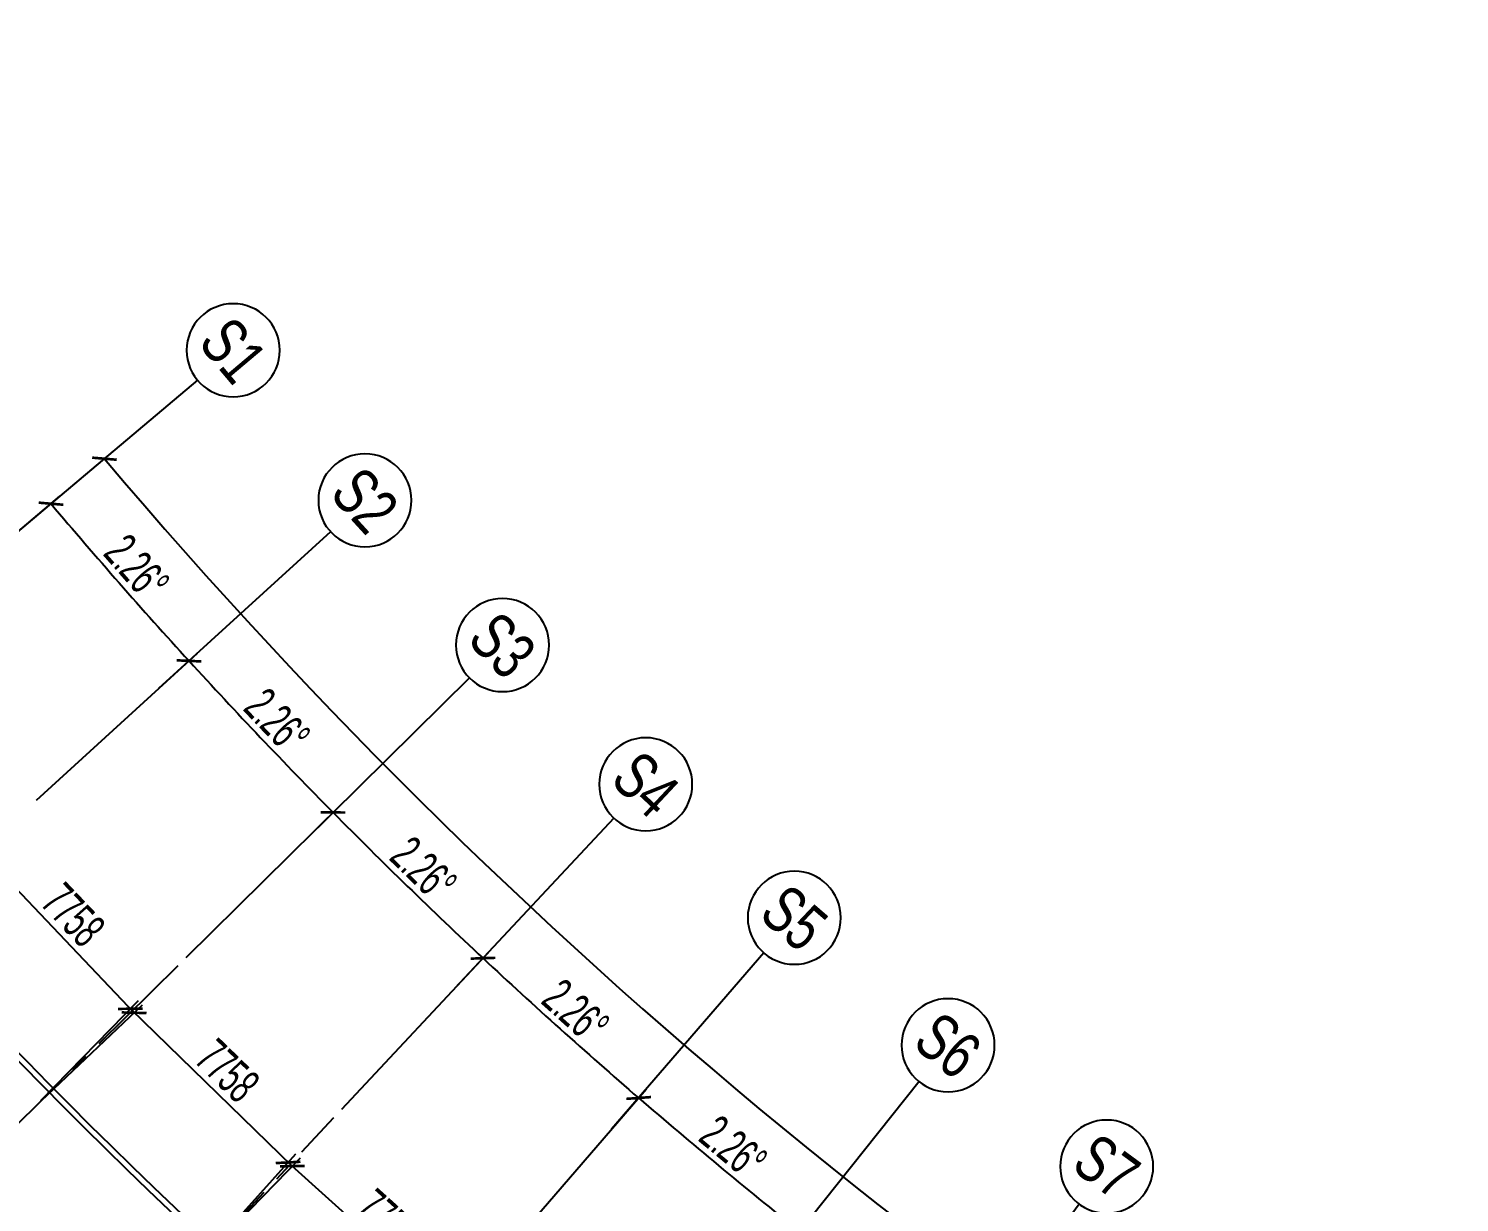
# Model space of a CAD drawing. Extents: x -668578 to 2331563, y -1202445 to 1620273.
# Drawn here: x 460624 to 509769, y 148762 to 189107 of the extents above; entities that cross this region are included whole.
import ezdxf
from ezdxf.enums import TextEntityAlignment as Align

# ---------------------------------------------------------------- set-up
doc = ezdxf.new("R2010")
doc.units = 0
doc.linetypes.add('CENTER2', pattern=[28.575, 19.05, -3.175, 3.175, -3.175])
doc.layers.get('0').update_dxf_attribs({"color": 8})
doc.layers.get('Defpoints').update_dxf_attribs({"color": 8})
for name, color, linetype in [('#标注', 8, 'Continuous'), ('#轴线', 8, 'CENTER2'), ('dim', 8, 'Continuous'), ('外轮廓', 8, 'Continuous')]:
    doc.layers.add(name, color=color, linetype=linetype)
doc.styles.add('JHZX', font='jrs.shx', dxfattribs={"width": 0.6, "bigfont": 'jhz.shx'})
doc.dimstyles.new('JZBZ-400', dxfattribs={"dimscale": 400, "dimtxt": 3, "dimasz": 1.5, "dimexe": 1, "dimexo": 1, "dimgap": 0.5, "dimtad": 1, "dimdec": 0, "dimdsep": 46, "dimtxsty": 'JHZX', "dimblk1": 'ARCHTICK', "dimblk2": 'ARCHTICK', "dimsah": 1, "dimcen": 0, "dimclrd": 1, "dimclre": 1, "dimclrt": 2, "dimazin": 2, "dimtfac": 1, "dimtdec": 0, "dimtix": 1, "dimtmove": 0, "dimatfit": 3, "dimfxl": 0, "dimtolj": 1, "dimlwd": -1, "dimlwe": -1, "dimarcsym": 0})

# ---------------------------------------------------------------- blocks, each defined once
blk = doc.blocks.new('_ARCHTICK')
at = {"color": 0, "linetype": 'ByBlock', "const_width": 0.15}
blk.add_lwpolyline([(-0.5, -0.5), (0.5, 0.5)], dxfattribs=at)
blk = doc.blocks.new('*D2918')
at = {"layer": '#标注', "ltscale": 300, "transparency": 16777216}
for p, q in [((52517, 44290), (60086, 50671)), ((174425, -21557), (175612, -11729))]:
    blk.add_line(p, q, dxfattribs=at)
blk.add_arc((197092, 166179), 179600, 220.13382, 263.11563, dxfattribs=at)
at = {"layer": 'Defpoints', "color": 0, "ltscale": 300, "transparency": 16777216}
for p in [(197092, 166179), (52212, 44032), (92699, 20035), (174378, -21955)]:
    blk.add_point(p, dxfattribs=at)
at = {"layer": '#标注', "ltscale": 300, "transparency": 16777216, "xscale": 600, "yscale": 600, "zscale": 600}
for p, rotation in [((59781, 50414), 130.1338192809486), ((175564, -12126), 353.1156299250185)]:
    blk.add_blockref('_ARCHTICK', p, dxfattribs=dict(at, rotation=rotation))
at = {"layer": '#标注', "ltscale": 300, "transparency": 16777216, "insert": (112118, 8861), "char_height": 1200, "attachment_point": 5, "rotation": 331.6247, "style": 'JHZX'}
blk.add_mtext('\\A1;42.98°', dxfattribs=at)
blk = doc.blocks.new('*D2919')
at = {"layer": '#标注', "ltscale": 300, "transparency": 16777216}
for p, q in [((52517, 44290), (58251, 49124)), ((57441, 38678), (62980, 43735))]:
    blk.add_line(p, q, dxfattribs=at)
blk.add_arc((197092, 166179), 182000, 220.13382, 222.39602, dxfattribs=at)
at = {"layer": 'Defpoints', "color": 0, "ltscale": 300, "transparency": 16777216}
for p in [(197092, 166179), (59502, 47045), (52212, 44032), (57146, 38409)]:
    blk.add_point(p, dxfattribs=at)
at = {"layer": '#标注', "ltscale": 300, "transparency": 16777216, "xscale": 600, "yscale": 600, "zscale": 600}
for p, rotation in [((57946, 48867), 130.1338192809487), ((62685, 43465), 312.396020020812)]:
    blk.add_blockref('_ARCHTICK', p, dxfattribs=dict(at, rotation=rotation))
at = {"layer": '#标注', "ltscale": 300, "transparency": 16777216, "insert": (60890, 46670), "char_height": 1200, "attachment_point": 5, "rotation": 311.2649, "style": 'JHZX'}
blk.add_mtext('\\A1;2.26°', dxfattribs=at)
blk = doc.blocks.new('*D2920')
at = {"layer": '#标注', "ltscale": 300, "transparency": 16777216}
for p, q in [((57441, 38678), (62980, 43735)), ((62583, 33265), (67918, 38537))]:
    blk.add_line(p, q, dxfattribs=at)
blk.add_arc((197092, 166179), 182000, 222.39602, 224.65822, dxfattribs=at)
at = {"layer": 'Defpoints', "color": 0, "ltscale": 300, "transparency": 16777216}
for p in [(197092, 166179), (64311, 41707), (57146, 38409), (62298, 32984)]:
    blk.add_point(p, dxfattribs=at)
at = {"layer": '#标注', "ltscale": 300, "transparency": 16777216, "xscale": 600, "yscale": 600, "zscale": 600}
for p, rotation in [((62685, 43465), 132.3960200208123), ((67633, 38256), 314.6582207606726)]:
    blk.add_blockref('_ARCHTICK', p, dxfattribs=dict(at, rotation=rotation))
at = {"layer": '#标注', "ltscale": 300, "transparency": 16777216, "insert": (65713, 41387), "char_height": 1200, "attachment_point": 5, "rotation": 313.5271, "style": 'JHZX'}
blk.add_mtext('\\A1;2.26°', dxfattribs=at)
blk = doc.blocks.new('*D2921')
at = {"layer": '#标注', "ltscale": 300, "transparency": 16777216}
for p, q in [((62583, 33265), (67918, 38537)), ((67934, 28059), (73057, 33538))]:
    blk.add_line(p, q, dxfattribs=at)
blk.add_arc((197092, 166179), 182000, 224.65822, 226.92042, dxfattribs=at)
at = {"layer": 'Defpoints', "color": 0, "ltscale": 300, "transparency": 16777216}
for p in [(197092, 166179), (69328, 36563), (62298, 32984), (67661, 27767)]:
    blk.add_point(p, dxfattribs=at)
at = {"layer": '#标注', "ltscale": 300, "transparency": 16777216, "xscale": 600, "yscale": 600, "zscale": 600}
for p, rotation in [((67633, 38256), 134.658220760672), ((72784, 33245), 316.9204201115846)]:
    blk.add_blockref('_ARCHTICK', p, dxfattribs=dict(at, rotation=rotation))
at = {"layer": '#标注', "ltscale": 300, "transparency": 16777216, "insert": (70742, 36299), "char_height": 1200, "attachment_point": 5, "rotation": 315.7893, "style": 'JHZX'}
blk.add_mtext('\\A1;2.26°', dxfattribs=at)
blk = doc.blocks.new('*D2922')
at = {"layer": '#标注', "ltscale": 300, "transparency": 16777216}
for p, q in [((67934, 28059), (73057, 33538)), ((73487, 23069), (78389, 28745))]:
    blk.add_line(p, q, dxfattribs=at)
blk.add_arc((197092, 166179), 182000, 226.92042, 229.18262, dxfattribs=at)
at = {"layer": 'Defpoints', "color": 0, "ltscale": 300, "transparency": 16777216}
for p in [(197092, 166179), (74544, 31621), (67661, 27767), (73225, 22766)]:
    blk.add_point(p, dxfattribs=at)
at = {"layer": '#标注', "ltscale": 300, "transparency": 16777216, "xscale": 600, "yscale": 600, "zscale": 600}
for p, rotation in [((72784, 33245), 136.9204201115843), ((78128, 28442), 319.1826194624979)]:
    blk.add_blockref('_ARCHTICK', p, dxfattribs=dict(at, rotation=rotation))
at = {"layer": '#标注', "ltscale": 300, "transparency": 16777216, "insert": (75967, 31412), "char_height": 1200, "attachment_point": 5, "rotation": 318.0515, "style": 'JHZX'}
blk.add_mtext('\\A1;2.26°', dxfattribs=at)
blk = doc.blocks.new('*D2923')
at = {"layer": '#标注', "ltscale": 300, "transparency": 16777216}
for p, q in [((73487, 23069), (78389, 28745)), ((79232, 18301), (83907, 24166))]:
    blk.add_line(p, q, dxfattribs=at)
blk.add_arc((197092, 166179), 182000, 229.18262, 231.44482, dxfattribs=at)
at = {"layer": 'Defpoints', "color": 0, "ltscale": 300, "transparency": 16777216}
for p in [(197092, 166179), (79951, 26888), (73225, 22766), (78983, 17989)]:
    blk.add_point(p, dxfattribs=at)
at = {"layer": '#标注', "ltscale": 300, "transparency": 16777216, "xscale": 600, "yscale": 600, "zscale": 600}
for p, rotation in [((78128, 28442), 139.1826194624971), ((83657, 23854), 321.4448202023581)]:
    blk.add_blockref('_ARCHTICK', p, dxfattribs=dict(at, rotation=rotation))
at = {"layer": '#标注', "ltscale": 300, "transparency": 16777216, "insert": (81381, 26736), "char_height": 1200, "attachment_point": 5, "rotation": 320.3137, "style": 'JHZX'}
blk.add_mtext('\\A1;2.26°', dxfattribs=at)
blk = doc.blocks.new('*U2924')
at = {"linetype": 'ByBlock'}
blk.add_line((0, -20), (0, 0), dxfattribs=at)
blk.add_circle((0, -24), 4, dxfattribs=at)
at = {"color": 253, "linetype": 'ByBlock', "style": 'JHZX', "width": 0.75}
blk.add_attdef('AXES', text='', height=4, dxfattribs=at).set_placement((0, -24), align=Align.MIDDLE_CENTER)
blk = doc.blocks.new('*D2995')
at = {"layer": '#标注', "transparency": 16777216}
for p, q in [((-102236, 42880), (-98754, 46187)), ((-99044, 45912), (-93702, 40287)), ((-96893, 37255), (-93412, 40562))]:
    blk.add_line(p, q, dxfattribs=at)
at = {"layer": 'Defpoints', "color": 0, "transparency": 16777216}
for p in [(-102526, 42604), (-93702, 40287), (-97183, 36980)]:
    blk.add_point(p, dxfattribs=at)
at = {"layer": '#标注', "transparency": 16777216, "xscale": 600, "yscale": 600, "zscale": 600}
for p, rotation in [((-99044, 45912), 133.5271148356073), ((-93702, 40287), 313.5271148356073)]:
    blk.add_blockref('_ARCHTICK', p, dxfattribs=dict(at, rotation=rotation))
at = {"layer": '#标注', "transparency": 16777216, "insert": (-95793, 43650), "char_height": 1200, "attachment_point": 5, "rotation": 313.5271, "style": 'JHZX'}
blk.add_mtext('\\A1;7758', dxfattribs=at)
blk = doc.blocks.new('*D2996')
at = {"layer": '#标注', "transparency": 16777216}
for p, q in [((-96904, 37266), (-93553, 40711)), ((-93832, 40424), (-88272, 35015)), ((-91344, 31857), (-87993, 35301))]:
    blk.add_line(p, q, dxfattribs=at)
at = {"layer": 'Defpoints', "color": 0, "transparency": 16777216}
for p in [(-97183, 36980), (-88272, 35015), (-91623, 31570)]:
    blk.add_point(p, dxfattribs=at)
at = {"layer": '#标注', "transparency": 16777216, "xscale": 600, "yscale": 600, "zscale": 600}
for p, rotation in [((-93832, 40424), 135.7893233166484), ((-88272, 35015), 315.7893233166484)]:
    blk.add_blockref('_ARCHTICK', p, dxfattribs=dict(at, rotation=rotation))
at = {"layer": '#标注', "transparency": 16777216, "insert": (-90494, 38293), "char_height": 1200, "attachment_point": 5, "rotation": 315.7893, "style": 'JHZX'}
blk.add_mtext('\\A1;7758', dxfattribs=at)
blk = doc.blocks.new('*D2998')
at = {"layer": '#标注', "transparency": 16777216}
for p, q in [((-91355, 31868), (-88145, 35439)), ((-88413, 35142), (-82643, 29956)), ((-85585, 26682), (-82375, 30253))]:
    blk.add_line(p, q, dxfattribs=at)
at = {"layer": 'Defpoints', "color": 0, "transparency": 16777216}
for p in [(-91623, 31570), (-82643, 29956), (-85853, 26384)]:
    blk.add_point(p, dxfattribs=at)
at = {"layer": '#标注', "transparency": 16777216, "xscale": 600, "yscale": 600, "zscale": 600}
for p, rotation in [((-88413, 35142), 138.0515317976874), ((-82643, 29956), 318.0515317976873)]:
    blk.add_blockref('_ARCHTICK', p, dxfattribs=dict(at, rotation=rotation))
at = {"layer": '#标注', "transparency": 16777216, "insert": (-84993, 33144), "char_height": 1200, "attachment_point": 5, "rotation": 318.0515, "style": 'JHZX'}
blk.add_mtext('\\A1;7758', dxfattribs=at)
blk = doc.blocks.new('A$C9fbb2d7a')
at = {"layer": '外轮廓'}
for radius, start, end in [(195700, 211.06464, 249.3814), (195500, 211.09996, 249.38124), (201900, 223.09854, 235.94084), (201700, 223.09854, 235.99763)]:
    blk.add_arc((42590, 175095), radius, start, end, dxfattribs=at)
blk = doc.blocks.new('A$Caccc0cd0')
at = {"layer": '#标注'}
for p1, p2, distance, picture, middle in [((-102526.1, 42604.4), (-97183.3, 36979.6), 4802.1, '*D2995', (-95792.9, 43650.1)), ((-97183.3, 36979.6), (-91622.6, 31570), 4805.8, '*D2996', (-90494, 38292.9)), ((-91622.6, 31570), (-85852.7, 26384.2), 4802.1, '*D2998', (-84992.9, 33143.6))]:
    dim = blk.add_aligned_dim(p1=p1, p2=p2, distance=distance, dimstyle='JZBZ-400', override={"dimclrd": 256, "dimclre": 256, "dimclrt": 256}, dxfattribs=at)
    dim.commit()
    dim.dimension.update_dxf_attribs({"geometry": picture, "text_midpoint": middle})
blk = doc.blocks.new('DSGDFG')
at = {"layer": '#轴线', "ltscale": 200}
for p, q in [((62298.5, 32984.1), (12368.2, -16353.9)), ((19724.4, -23495.6), (67661.1, 27767.3))]:
    blk.add_line(p, q, dxfattribs=at)
for radius in [206950, 212800, 220600]:
    blk.add_arc((197092.2, 166179.2), radius, 218.438892, 265.140584, dxfattribs=at)
at = {"layer": '#标注', "linetype": 'ByBlock'}
ref = blk.add_blockref('*U2924', (56862.6, 47953.4), dxfattribs=dict(at, xscale=-400, yscale=400, rotation=130.1338096688258))
ref.add_attrib('AXES', 'S1', dxfattribs={"layer": '0', "color": 253, "linetype": 'ByBlock', "height": 1600, "rotation": 310.13381, "style": 'JHZX', "width": 0.75}).set_placement((64202.2, 54141.3), align=Align.MIDDLE_CENTER)
ref = blk.add_blockref('*U2924', (61638.3, 42510.6), dxfattribs=dict(at, xscale=-400, yscale=400, rotation=132.39589159885))
ref.add_attrib('AXES', 'S2', dxfattribs={"layer": '0', "color": 253, "linetype": 'ByBlock', "height": 1600, "rotation": 312.39589, "style": 'JHZX', "width": 0.75}).set_placement((68727.9, 48983.4), align=Align.MIDDLE_CENTER)
ref = blk.add_blockref('*U2924', (66625.1, 37260.5), dxfattribs=dict(at, xscale=-399.9999999999999, yscale=399.9999999999999, rotation=134.6579735288742))
ref.add_attrib('AXES', 'S3', dxfattribs={"layer": '0', "color": 253, "linetype": 'ByBlock', "height": 1600, "rotation": 314.65797, "style": 'JHZX', "width": 0.75}).set_placement((73453.7, 44008.1), align=Align.MIDDLE_CENTER)
at = {"layer": '#标注', "ltscale": 300}
blk.add_blockref('A$Caccc0cd0', (154502.6, -8915.6), dxfattribs=at)
at = {"layer": '#标注', "linetype": 'ByBlock'}
ref = blk.add_blockref('*U2924', (71815.2, 32211.4), dxfattribs=dict(at, xscale=-400, yscale=400, rotation=136.9200554588989))
ref.add_attrib('AXES', 'S4', dxfattribs={"layer": '0', "color": 253, "linetype": 'ByBlock', "height": 1600, "rotation": 316.92006, "style": 'JHZX', "width": 0.75}).set_placement((78372.2, 39223.2), align=Align.MIDDLE_CENTER)
ref = blk.add_blockref('*U2924', (77200.6, 27371), dxfattribs=dict(at, xscale=-399.9999999999999, yscale=399.9999999999999, rotation=139.1821373889232))
ref.add_attrib('AXES', 'S5', dxfattribs={"layer": '0', "color": 253, "linetype": 'ByBlock', "height": 1600, "rotation": 319.18214, "style": 'JHZX', "width": 0.75}).set_placement((83475.8, 34636.2), align=Align.MIDDLE_CENTER)
ref = blk.add_blockref('*U2924', (82772.9, 22747), dxfattribs=dict(at, xscale=-400, yscale=400, rotation=141.4442193189474))
ref.add_attrib('AXES', 'S6', dxfattribs={"layer": '0', "color": 253, "linetype": 'ByBlock', "height": 1600, "rotation": 321.44422, "style": 'JHZX', "width": 0.75}).set_placement((88756.4, 30254.2), align=Align.MIDDLE_CENTER)
ref = blk.add_blockref('*U2924', (88523.3, 18346.5), dxfattribs=dict(at, xscale=-400, yscale=400, rotation=143.7063012489712))
ref.add_attrib('AXES', 'S7', dxfattribs={"layer": '0', "color": 253, "linetype": 'ByBlock', "height": 1600, "rotation": 323.7063, "style": 'JHZX', "width": 0.75}).set_placement((94205.8, 26084.1), align=Align.MIDDLE_CENTER)
at = {"layer": '#标注', "ltscale": 300}
for base, p1, p2, picture, middle in [((92698.6, 20034.9), (52211.6, 44032.2), (174377.5, -21954.5), '*D2918', (112118.4, 8861.3)), ((59501.6, 47045.4), (52211.6, 44032.2), (57146, 38408.6), '*D2919', (60889.9, 46670.3)), ((64311.4, 41707.2), (57146, 38408.6), (62298.5, 32984.1), '*D2920', (65713.4, 41387.1)), ((69328.1, 36563), (62298.5, 32984.1), (67661.1, 27767.3), '*D2921', (70741.6, 36298.5)), ((74543.9, 31620.9), (67661.1, 27767.3), (73225.4, 22766.2), '*D2922', (75966.8, 31412.4)), ((79950.8, 26888.5), (73225.4, 22766.2), (78982.9, 17988.6), '*D2923', (81380.8, 26736.3))]:
    dim = blk.add_angular_dim_3p(base=base, center=(197092.1, 166179.2), p1=p1, p2=p2, dimstyle='JZBZ-400', override={"dimclrd": 256, "dimclre": 256, "dimclrt": 256}, dxfattribs=at)
    dim.commit()
    dim.dimension.update_dxf_attribs({"geometry": picture, "text_midpoint": middle})

msp = doc.modelspace()

# ---------------------------------------------------------------- block references
at = {"layer": '#标注'}
msp.add_blockref('DSGDFG', (403448.9, 123910), dxfattribs=at)
at = {"layer": 'dim', "ltscale": 300}
msp.add_blockref('A$C9fbb2d7a', (557951.5, 114994.4), dxfattribs=at)

doc.saveas('drawing.dxf')
